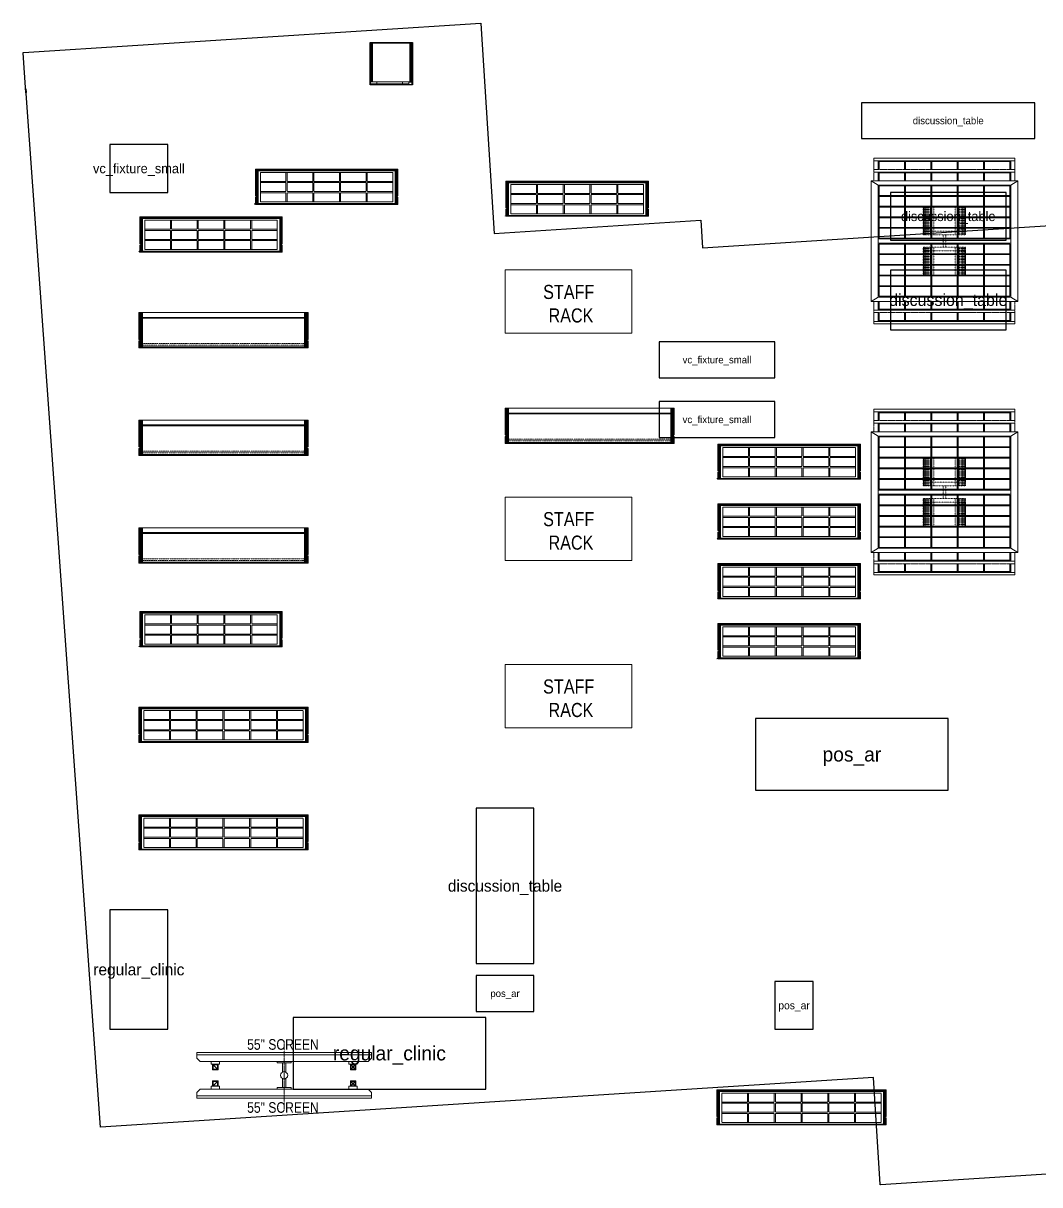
# Model space of a CAD drawing. Header units: metres. Extents: x 804 to 14472, y 3256 to 11736.
# Drawn here: x 804 to 8014, y 3256 to 11494 of the extents above; entities that cross this region are included whole.
import ezdxf
from ezdxf.enums import TextEntityAlignment as Align

# ---------------------------------------------------------------- set-up
doc = ezdxf.new("R2010")
doc.units = ezdxf.units.M
for name, pattern in [('a_p6_plan_L18$0$HIDDEN', [0.375, 0.25, -0.125]), ('ACAD_ISO03W100', [30, 12, -18]), ('DASHDOT2', [0.5, 0.25, -0.125, 0, -0.125])]:
    doc.linetypes.add(name, pattern=pattern)
for name, color, linetype in [('FixtureLabels', 2, 'Continuous'), ('Fixtures', 3, 'Continuous'), ('FloorPlan', 1, 'Continuous')]:
    doc.layers.add(name, color=color, linetype=linetype)
for name, color, linetype, lineweight in [('I-LK DIM', 252, 'Continuous', 5), ('I-LK EQPMT', 3, 'Continuous', 18), ('I-LK FF&E', 1, 'Continuous', 9), ('I-LK IT', 3, 'Continuous', 18), ('I-LK TEXT', 31, 'Continuous', 5), ('LN-ELEVATION-1', 81, 'Continuous', 13), ('LN-ELEVATION-2', 103, 'Continuous', 20), ('LN-ELEVATION-3', 125, 'a_p6_plan_L18$0$HIDDEN', 18), ('LN-ELEVATION-4', 145, 'Continuous', 13), ('LN-ELEVATION-5', 167, 'Continuous', 5), ('LN-HATCH', 251, 'Continuous', 0)]:
    doc.layers.add(name, color=color, linetype=linetype, lineweight=lineweight)
doc.styles.add('LK TXT', font='Arial Narrow.ttf')
pattern_1 = [(45, (7858054.0837, 3504049.203), (-4.4901280605, 4.4901280605), [])]
pattern_2 = [(45, (7858558.917, 3503823.203), (-4.4901280605, 4.4901280605), [])]

# ---------------------------------------------------------------- blocks, each defined once
blk = doc.blocks.new('it 55inch tv')
at = {"layer": 'I-LK EQPMT', "ltscale": 12}
for p, q in [((2111558.8, 1135690.5), (2111583.2, 1135690.5)), ((2111583.2, 1135690.5), (2111607.7, 1135666)), ((2111607.7, 1134473.9), (2111607.7, 1135666)), ((2111607.7, 1135587.9), (2111627.2, 1135587.9)), ((2111627.2, 1135529.3), (2111607.7, 1135529.3)), ((2111627.2, 1135587.9), (2111627.2, 1135529.3)), ((2111627.2, 1134610.6), (2111607.7, 1134610.6)), ((2111607.7, 1134552), (2111627.2, 1134552)), ((2111627.2, 1134610.6), (2111627.2, 1134552)), ((2111583.2, 1134449.5), (2111607.7, 1134473.9)), ((2111558.8, 1134449.5), (2111583.2, 1134449.5))]:
    blk.add_line(p, q, dxfattribs=at)
at = {"layer": 'I-LK EQPMT'}
for p, q in [((2111661.6, 1135543.3), (2111631, 1135573.9)), ((2111661.6, 1135573.9), (2111631, 1135543.3)), ((2111661.6, 1134597.1), (2111631, 1134566.5))]:
    blk.add_line(p, q, dxfattribs=at)
at = {"layer": 'I-LK EQPMT', "ltscale": 12}
blk.add_lwpolyline([(2111542.6, 1135690.5), (2111558.8, 1135690.5), (2111558.8, 1134449.5), (2111542.6, 1134449.5)], close=True, dxfattribs=at)
at = {"layer": 'I-LK EQPMT'}
for points in [[(2111627.2, 1135577.7), (2111627.2, 1135539.5), (2111665.4, 1135539.5), (2111665.4, 1135577.7)], [(2111631, 1135573.9), (2111631, 1135543.3), (2111661.6, 1135543.3), (2111661.6, 1135573.9)], [(2111627.2, 1134562.7), (2111627.2, 1134600.9), (2111665.4, 1134600.9), (2111665.4, 1134562.7)], [(2111631, 1134566.5), (2111631, 1134597.1), (2111661.6, 1134597.1), (2111661.6, 1134566.5)]]:
    blk.add_lwpolyline(points, close=True, dxfattribs=at)
blk = doc.blocks.new('SCREEN_55_1')
at = {"layer": 'I-LK IT', "color": 1, "linetype": 'DASHDOT2', "ltscale": 3}
blk.add_line((620.5, 23.1), (620.5, 512.1), dxfattribs=at)
at = {"layer": 'I-LK IT'}
for points in [[(670.5, 365), (570.5, 365), (570.5, 355), (670.5, 355)], [(670.5, 170.2), (570.5, 170.2), (570.5, 180.2), (670.5, 180.2)]]:
    blk.add_lwpolyline(points, close=True, dxfattribs=at)
for points in [[(633, 289.2), (633, 355), (608, 355), (608, 289.2, -0.267949), (633, 289.2, 1)], [(633, 245.9), (633, 180.2), (608, 180.2), (608, 245.9, 0.267949), (633, 245.9, -1)]]:
    blk.add_lwpolyline(points, format="xyb", dxfattribs=at)
at = {"layer": 'I-LK IT', "color": 1}
blk.add_circle((620.5, 267.6), 25, dxfattribs=at)
at = {"layer": 'I-LK IT', "rotation": 270}
blk.add_blockref('IT 55INCH TV', (-1134449.5, 2111972.7), dxfattribs=at)
at = {"layer": 'I-LK IT', "xscale": -1, "rotation": 270}
blk.add_blockref('IT 55INCH TV', (-1134449.5, -2111437.5), dxfattribs=at)
at = {"layer": 'I-LK TEXT', "color": 0, "linetype": 'Continuous', "ltscale": 3, "char_height": 75, "width": 783.964, "attachment_point": 5, "style": 'LK TXT'}
for insert in [(612, 485.8), (612, 38.8)]:
    blk.add_mtext('\\pxqc,t3;55" SCREEN', dxfattribs=dict(at, insert=insert))
blk = doc.blocks.new('12mm vc plan')
at = {"layer": 'LN-HATCH', "ltscale": 0.5}
h = blk.add_hatch(dxfattribs=at)
h.set_pattern_fill('ANSI31', color=256, scale=2)
h.set_pattern_definition([(45, (3760859.753, 1795248.936), (-4.490128061, 4.490128061), [])])
h.paths.add_polyline_path([(-1200, 250), (-1200, 60), (-1194, 60), (-1194, 50), (-1200, 50), (-1200, 6), (-1182, 6), (-1182, 250)])
h = blk.add_hatch(dxfattribs=at)
h.set_pattern_fill('ANSI31', color=256, scale=2)
h.set_pattern_definition(pattern_1)
h.paths.add_polyline_path([(0, 250), (0, 60), (-6, 60), (-6, 50), (0, 50), (0, 6), (-18, 6), (-18, 250)])
h = blk.add_hatch(dxfattribs=at)
h.set_pattern_fill('ANSI31', color=256, scale=2)
h.set_pattern_definition([(45, (7858047.0837, 3504049.203), (-4.4901280605, 4.4901280605), [])])
h.paths.add_polyline_path([(-1165, 6), (-1165, 0), (-1200, 0), (-1200, 6)])
h = blk.add_hatch(dxfattribs=at)
h.set_pattern_fill('ANSI31', color=256, scale=2)
h.set_pattern_definition(pattern_1)
h.paths.add_polyline_path([(-28, 6), (-28, 0), (0, 0), (0, 6)])
at = {"layer": 'LN-ELEVATION-1', "ltscale": 0.5}
for points in [[(-1200, 250), (-1200, 60), (-1194, 60), (-1194, 50), (-1200, 50), (-1200, 6), (-1182, 6), (-1182, 250)], [(0, 250), (0, 60), (-6, 60), (-6, 50), (0, 50), (0, 6), (-18, 6), (-18, 250)], [(-18, 238), (-1182, 238), (-1182, 244), (-18, 244)], [(-1165, 6), (-1165, 0), (-1200, 0), (-1200, 6)], [(-35, 6), (-35, 0), (0, 0), (0, 6)]]:
    blk.add_lwpolyline(points, close=True, dxfattribs=at)
at = {"layer": 'LN-ELEVATION-3', "ltscale": 0.5}
for p, q in [((-1182, 250), (-18, 250)), ((-1165, 6), (-35, 6)), ((-35, 0), (-1165, 0))]:
    blk.add_line(p, q, dxfattribs=at)
for points in [[(-1165, 226), (-35, 226), (-35, 18), (-1165, 18)], [(-1165, 226), (-983.3, 226), (-983.3, 162), (-1165, 162)], [(-975.3, 226), (-793.7, 226), (-793.7, 162), (-975.3, 162)], [(-785.7, 226), (-604, 226), (-604, 162), (-785.7, 162)], [(-596, 226), (-414.3, 226), (-414.3, 162), (-596, 162)], [(-406.3, 226), (-224.7, 226), (-224.7, 162), (-406.3, 162)], [(-216.7, 226), (-35, 226), (-35, 162), (-216.7, 162)], [(-1165, 90), (-983.3, 90), (-983.3, 154), (-1165, 154)], [(-975.3, 154), (-793.7, 154), (-793.7, 90), (-975.3, 90)], [(-785.7, 154), (-604, 154), (-604, 90), (-785.7, 90)], [(-596, 154), (-414.3, 154), (-414.3, 90), (-596, 90)], [(-406.3, 154), (-224.7, 154), (-224.7, 90), (-406.3, 90)], [(-216.7, 154), (-35, 154), (-35, 90), (-216.7, 90)], [(-1165, 82), (-983.3, 82), (-983.3, 18), (-1165, 18)], [(-975.3, 82), (-793.7, 82), (-793.7, 18), (-975.3, 18)], [(-785.7, 82), (-604, 82), (-604, 18), (-785.7, 18)], [(-596, 82), (-414.3, 82), (-414.3, 18), (-596, 18)], [(-406.3, 82), (-224.7, 82), (-224.7, 18), (-406.3, 18)], [(-216.7, 82), (-35, 82), (-35, 18), (-216.7, 18)]]:
    blk.add_lwpolyline(points, close=True, dxfattribs=at)
blk = doc.blocks.new('VC_FIXTURE_LARGE_1')
at = {"layer": 'I-LK FF&E', "xscale": -1}
blk.add_blockref('12MM VC PLAN', (0, 0), dxfattribs=at)
blk = doc.blocks.new('VC_FIXTURE_LARGE_2')
at = {"layer": 'I-LK FF&E', "xscale": -1}
blk.add_blockref('12MM VC PLAN', (0, 0), dxfattribs=at)
blk = doc.blocks.new('1010mm vc plan')
at = {"layer": 'LN-HATCH', "ltscale": 0.5}
h = blk.add_hatch(dxfattribs=at)
h.set_pattern_fill('ANSI31', color=256, scale=2)
h.set_pattern_definition([(45, (3761554.586, 1795022.936), (-4.490128061, 4.490128061), [])])
h.paths.add_polyline_path([(-505.2, 24), (-505.2, -166), (-499.2, -166), (-499.2, -176), (-505.2, -176), (-505.2, -220), (-487.2, -220), (-487.2, 24)])
h = blk.add_hatch(dxfattribs=at)
h.set_pattern_fill('ANSI31', color=256, scale=2)
h.set_pattern_definition(pattern_2)
h.paths.add_polyline_path([(504.8, 24), (504.8, -166), (498.8, -166), (498.8, -176), (504.8, -176), (504.8, -220), (486.8, -220), (486.8, 24)])
h = blk.add_hatch(dxfattribs=at)
h.set_pattern_fill('ANSI31', color=256, scale=2)
h.set_pattern_definition([(45, (7858741.917, 3503823.203), (-4.4901280605, 4.4901280605), [])])
h.paths.add_polyline_path([(-470.2, -220), (-470.2, -226), (-505.2, -226), (-505.2, -220)])
h = blk.add_hatch(dxfattribs=at)
h.set_pattern_fill('ANSI31', color=256, scale=2)
h.set_pattern_definition(pattern_2)
h.paths.add_polyline_path([(476.8, -220), (476.8, -226), (511.8, -226), (511.8, -220)])
at = {"layer": 'LN-ELEVATION-1', "ltscale": 0.5}
for points in [[(-505.2, 24), (-505.2, -166), (-499.2, -166), (-499.2, -176), (-505.2, -176), (-505.2, -220), (-487.2, -220), (-487.2, 24)], [(486.8, 12), (-487.2, 12), (-487.2, 18), (486.8, 18)], [(504.8, 24), (504.8, -166), (498.8, -166), (498.8, -176), (504.8, -176), (504.8, -220), (486.8, -220), (486.8, 24)], [(-470.2, -220), (-470.2, -226), (-505.2, -226), (-505.2, -220)], [(469.8, -220), (469.8, -226), (504.8, -226), (504.8, -220)]]:
    blk.add_lwpolyline(points, close=True, dxfattribs=at)
at = {"layer": 'LN-ELEVATION-2', "ltscale": 0.5}
blk.add_lwpolyline([(470.2, 0), (-470.2, 0), (-470.2, -208), (470.2, -208)], close=True, dxfattribs=at)
at = {"layer": 'LN-ELEVATION-3', "ltscale": 0.5}
for p, q in [((-487.2, 24), (486.8, 24)), ((-470.2, -220), (469.8, -220)), ((469.8, -226), (-470.2, -226))]:
    blk.add_line(p, q, dxfattribs=at)
for points in [[(-470.2, 0), (-288.5, 0), (-288.5, -64), (-470.2, -64)], [(-280.5, 0), (-98.8, 0), (-98.8, -64), (-280.5, -64)], [(-90.8, 0), (90.8, 0), (90.8, -64), (-90.8, -64)], [(98.8, 0), (280.5, 0), (280.5, -64), (98.8, -64)], [(288.5, 0), (470.2, 0), (470.2, -64), (288.5, -64)], [(-470.2, -136), (-288.5, -136), (-288.5, -72), (-470.2, -72)], [(-280.5, -72), (-98.8, -72), (-98.8, -136), (-280.5, -136)], [(-90.8, -72), (90.8, -72), (90.8, -136), (-90.8, -136)], [(98.8, -72), (280.5, -72), (280.5, -136), (98.8, -136)], [(288.5, -72), (470.2, -72), (470.2, -136), (288.5, -136)], [(-470.2, -144), (-288.5, -144), (-288.5, -208), (-470.2, -208)], [(-280.5, -144), (-98.8, -144), (-98.8, -208), (-280.5, -208)], [(-90.8, -144), (90.8, -144), (90.8, -208), (-90.8, -208)], [(98.8, -144), (280.5, -144), (280.5, -208), (98.8, -208)], [(288.5, -144), (470.2, -144), (470.2, -208), (288.5, -208)]]:
    blk.add_lwpolyline(points, close=True, dxfattribs=at)
blk = doc.blocks.new('VC_FIXTURE_MEDIUM_1')
at = {"layer": 'I-LK FF&E', "xscale": -1}
blk.add_blockref('1010MM VC PLAN', (511.8, 226), dxfattribs=at)
blk = doc.blocks.new('jj 1200')
at = {"layer": 'LN-HATCH', "ltscale": 0.5}
h = blk.add_hatch(dxfattribs=at)
h.set_pattern_fill('ANSI31', color=256, scale=2)
h.set_pattern_definition([(45, (4097187.331, 1708800.267), (-4.4901280605, 4.4901280605), [])])
h.paths.add_polyline_path([(792.1, 220), (792.1, 30), (786.1, 30), (786.1, 20), (792.1, 20), (792.1, -24), (767.1, -24), (767.1, 220)])
h.paths.add_polyline_path([(-382.9, 180), (767.1, 180), (767.1, 186), (-382.9, 186)])
h.paths.add_polyline_path([(757.1, -24), (757.1, -30), (792.1, -30), (792.1, -24)])
h.paths.add_polyline_path([(-407.9, 220), (-407.9, 30), (-401.9, 30), (-401.9, 20), (-407.9, 20), (-407.9, -24), (-382.9, -24), (-382.9, 220)])
h.paths.add_polyline_path([(-372.9, -24), (-372.9, -30), (-407.9, -30), (-407.9, -24)])
at = {"layer": 'LN-ELEVATION-1', "ltscale": 0.5}
for points in [[(-407.9, 220), (-407.9, 30), (-401.9, 30), (-401.9, 20), (-407.9, 20), (-407.9, -24), (-382.9, -24), (-382.9, 220)], [(-382.9, 180), (767.1, 180), (767.1, 186), (-382.9, 186)], [(792.1, 220), (792.1, 30), (786.1, 30), (786.1, 20), (792.1, 20), (792.1, -24), (767.1, -24), (767.1, 220)], [(-372.9, -24), (-372.9, -30), (-407.9, -30), (-407.9, -24)], [(757.1, -24), (757.1, -30), (792.1, -30), (792.1, -24)]]:
    blk.add_lwpolyline(points, close=True, dxfattribs=at)
at = {"layer": 'LN-ELEVATION-3', "ltscale": 0.5}
for p, q in [((767.1, 220), (-382.9, 220)), ((757.1, -24), (-372.9, -24)), ((-372.9, -30), (757.1, -30))]:
    blk.add_line(p, q, dxfattribs=at)
at = {"layer": 'LN-ELEVATION-4', "linetype": 'ACAD_ISO03W100', "ltscale": 0.05}
blk.add_lwpolyline([(767.1, 0), (-382.9, 0), (-382.9, -12), (767.1, -12)], close=True, dxfattribs=at)
blk = doc.blocks.new('JJ_FIXTURE_LARGE_1')
at = {"layer": 'I-LK FF&E', "xscale": -1}
blk.add_blockref('JJ 1200', (792.1, 30), dxfattribs=at)
blk = doc.blocks.new('JJ_FIXTURE_LARGE_2')
at = {"layer": 'I-LK FF&E', "xscale": -1}
blk.add_blockref('JJ 1200', (792.1, 30), dxfattribs=at)
blk = doc.blocks.new('JJ_FIXTURE_LARGE_3')
at = {"layer": 'I-LK FF&E', "xscale": -1}
blk.add_blockref('JJ 1200', (792.1, 30), dxfattribs=at)
blk = doc.blocks.new('VC_FIXTURE_MEDIUM_2')
at = {"layer": 'I-LK FF&E', "xscale": -1}
blk.add_blockref('1010MM VC PLAN', (511.8, 226), dxfattribs=at)
blk = doc.blocks.new('STAFF_RACK_1')
at = {"layer": 'I-LK FF&E'}
blk.add_lwpolyline([(900, 468.1), (0, 468.1), (0, 18.1), (900, 18.1)], close=True, dxfattribs=at)
at = {"layer": 'I-LK TEXT', "color": 0, "linetype": 'Continuous', "ltscale": 3, "insert": (-97.9, 361.5), "char_height": 100, "attachment_point": 1, "style": 'LK TXT'}
blk.add_mtext_dynamic_manual_height_columns('\\pxqc;STAFF\\P RACK', width=1099.487, gutter_width=1, heights=[0], dxfattribs=at)
blk = doc.blocks.new('STAFF_RACK_2')
at = {"layer": 'I-LK FF&E'}
blk.add_lwpolyline([(900, 468.1), (0, 468.1), (0, 18.1), (900, 18.1)], close=True, dxfattribs=at)
at = {"layer": 'I-LK TEXT', "color": 0, "linetype": 'Continuous', "ltscale": 3, "insert": (-97.9, 361.5), "char_height": 100, "attachment_point": 1, "style": 'LK TXT'}
blk.add_mtext_dynamic_manual_height_columns('\\pxqc;STAFF\\P RACK', width=1099.487, gutter_width=1, heights=[0], dxfattribs=at)
blk = doc.blocks.new('JJ_FIXTURE_LARGE_4')
at = {"layer": 'I-LK FF&E', "xscale": -1}
blk.add_blockref('JJ 1200', (792.1, 30), dxfattribs=at)
blk = doc.blocks.new('STAFF_RACK_3')
at = {"layer": 'I-LK FF&E'}
blk.add_lwpolyline([(900, 468.1), (0, 468.1), (0, 18.1), (900, 18.1)], close=True, dxfattribs=at)
at = {"layer": 'I-LK TEXT', "color": 0, "linetype": 'Continuous', "ltscale": 3, "insert": (-97.9, 361.5), "char_height": 100, "attachment_point": 1, "style": 'LK TXT'}
blk.add_mtext_dynamic_manual_height_columns('\\pxqc;STAFF\\P RACK', width=1099.487, gutter_width=1, heights=[0], dxfattribs=at)
blk = doc.blocks.new('VC_FIXTURE_MEDIUM_3')
at = {"layer": 'I-LK FF&E', "xscale": -1}
blk.add_blockref('1010MM VC PLAN', (511.8, 226), dxfattribs=at)
blk = doc.blocks.new('VC_FIXTURE_MEDIUM_4')
at = {"layer": 'I-LK FF&E', "xscale": -1}
blk.add_blockref('1010MM VC PLAN', (511.8, 226), dxfattribs=at)
blk = doc.blocks.new('mirror unit see thru')
at = {"layer": 'LN-HATCH', "ltscale": 0.5}
h = blk.add_hatch(dxfattribs=at)
h.set_pattern_fill('ANSI31', color=256, scale=2)
h.set_pattern_definition([(45, (4060070.797, 1708569.446), (-4.4901280605, 4.4901280605), [])])
h.paths.add_polyline_path([(-150, 0), (-132, 0), (-132, -279), (-150, -279)])
h.paths.add_polyline_path([(-132, -6), (132, -6), (132, 0), (-132, 0)])
h.paths.add_polyline_path([(150, 0), (132, 0), (132, -279), (150, -279)])
at = {"layer": 'Defpoints'}
blk.add_lwpolyline([(150, -300), (-150, -300), (-150, 0), (150, 0)], close=True, dxfattribs=at)
at = {"layer": 'LN-ELEVATION-1'}
for points in [[(-150, 0), (-132, 0), (-132, -279), (-150, -279)], [(-132, -6), (132, -6), (132, 0), (-132, 0)], [(150, 0), (132, 0), (132, -279), (150, -279)], [(-103, -293), (-103, -279), (-148, -279), (-148, -300), (-139, -300), (-139, -298.5), (-146.5, -298.5), (-146.5, -293)], [(80, -293), (80, -279), (125, -279), (125, -300), (116, -300), (116, -298.5), (123.5, -298.5), (123.5, -293)], [(142, -300), (142, -298.5), (146.5, -298.5), (146.5, -280.5), (125, -280.5), (125, -279), (148, -279), (148, -300)]]:
    blk.add_lwpolyline(points, close=True, dxfattribs=at)
at = {"layer": 'LN-ELEVATION-2', "color": 4, "lineweight": 0}
blk.add_lwpolyline([(-146.5, -293), (123.5, -293), (123.5, -298.5), (-146.5, -298.5)], close=True, dxfattribs=at)
at = {"layer": 'LN-ELEVATION-2'}
blk.add_lwpolyline([(-103, -293), (80, -293), (80, -279), (-103, -279)], close=True, dxfattribs=at)
at = {"layer": 'LN-ELEVATION-4', "ltscale": 0.5}
blk.add_line((116, -300), (-139, -300), dxfattribs=at)
blk = doc.blocks.new('MIRROR_1')
at = {"layer": 'I-LK FF&E'}
blk.add_blockref('MIRROR UNIT SEE THRU', (150, 300), dxfattribs=at)
blk = doc.blocks.new('VC_FIXTURE_LARGE_3')
at = {"layer": 'I-LK FF&E', "xscale": -1}
blk.add_blockref('12MM VC PLAN', (0, 0), dxfattribs=at)
blk = doc.blocks.new('VC_FIXTURE_MEDIUM_7')
at = {"layer": 'I-LK FF&E', "xscale": -1}
blk.add_blockref('1010MM VC PLAN', (511.8, 226), dxfattribs=at)
blk = doc.blocks.new('VC_FIXTURE_MEDIUM_8')
at = {"layer": 'I-LK FF&E', "xscale": -1}
blk.add_blockref('1010MM VC PLAN', (511.8, 226), dxfattribs=at)
blk = doc.blocks.new('VC_FIXTURE_MEDIUM_9')
at = {"layer": 'I-LK FF&E', "xscale": -1}
blk.add_blockref('1010MM VC PLAN', (511.8, 226), dxfattribs=at)
blk = doc.blocks.new('VC_FIXTURE_MEDIUM_10')
at = {"layer": 'I-LK FF&E', "xscale": -1}
blk.add_blockref('1010MM VC PLAN', (511.8, 226), dxfattribs=at)
blk = doc.blocks.new('euro mirror')
at = {"layer": 'LN-ELEVATION-4', "linetype": 'ACAD_ISO03W100', "ltscale": 0.1}
blk.add_lwpolyline([(0, 47.3), (0, -41.5), (-20, -41.5), (-20, 47.3)], close=True, dxfattribs=at)
at = {"layer": 'LN-ELEVATION-5', "linetype": 'ACAD_ISO03W100', "ltscale": 0.1}
for p, q in [((-159.9, 246.9), (-159.9, 47.3)), ((-159.7, 246.9), (-159.7, 47.3)), ((-159.4, 246.9), (-159.4, 47.3)), ((-159, 246.9), (-159, 47.3)), ((-158.5, 246.9), (-158.5, 47.3)), ((-157.9, 246.9), (-157.9, 47.3)), ((-157.1, 246.9), (-157.1, 47.3)), ((-156.1, 246.9), (-156.1, 47.3)), ((-154.1, 246.9), (-154.1, 47.3)), ((-151.1, 246.9), (-151.1, 47.3)), ((-146.1, 246.9), (-146.1, 47.3)), ((-141.1, 246.9), (-141.1, 47.3)), ((-135.1, 246.9), (-135.1, 47.3)), ((-128.1, 246.9), (-128.1, 47.3)), ((-120.1, 246.9), (-120.1, 47.3)), ((-111.1, 246.9), (-111.1, 47.3)), ((-102.1, 246.9), (-102.1, 47.3)), ((-85, 246.9), (-85, 47.3)), ((65, 246.9), (65, 47.3)), ((82.1, 246.9), (82.1, 47.3)), ((91.1, 246.9), (91.1, 47.3)), ((100.1, 246.9), (100.1, 47.3)), ((108.1, 246.9), (108.1, 47.3)), ((115.1, 246.9), (115.1, 47.3)), ((121.1, 246.9), (121.1, 47.3)), ((126.1, 246.9), (126.1, 47.3)), ((131.1, 246.9), (131.1, 47.3)), ((134.1, 246.9), (134.1, 47.3)), ((136.1, 246.9), (136.1, 47.3)), ((137.1, 246.9), (137.1, 47.3)), ((137.9, 246.9), (137.9, 47.3)), ((138.5, 246.9), (138.5, 47.3)), ((139, 246.9), (139, 47.3)), ((139.4, 246.9), (139.4, 47.3)), ((139.7, 246.9), (139.7, 47.3)), ((139.9, 246.9), (139.9, 47.3)), ((-159.9, -41.5), (-159.9, -241.1)), ((-159.7, -41.5), (-159.7, -241.1)), ((-159.4, -41.5), (-159.4, -241.1)), ((-159, -41.5), (-159, -241.1)), ((-158.5, -41.5), (-158.5, -241.1)), ((-157.9, -41.5), (-157.9, -241.1)), ((-157.1, -41.5), (-157.1, -241.1)), ((-156.1, -41.5), (-156.1, -241.1)), ((-154.1, -41.5), (-154.1, -241.1)), ((-151.1, -41.5), (-151.1, -241.1)), ((-146.1, -41.5), (-146.1, -241.1)), ((-141.1, -41.5), (-141.1, -241.1)), ((-135.1, -41.5), (-135.1, -241.1)), ((-128.1, -41.5), (-128.1, -241.1)), ((-120.1, -41.5), (-120.1, -241.1)), ((-111.1, -41.5), (-111.1, -241.1)), ((-102.1, -41.5), (-102.1, -241.1)), ((-85, -41.5), (-85, -241.1)), ((65, -41.5), (65, -241.1)), ((82.1, -41.5), (82.1, -241.1)), ((91.1, -41.5), (91.1, -241.1)), ((100.1, -41.5), (100.1, -241.1)), ((108.1, -41.5), (108.1, -241.1)), ((115.1, -41.5), (115.1, -241.1)), ((121.1, -41.5), (121.1, -241.1)), ((126.1, -41.5), (126.1, -241.1)), ((131.1, -41.5), (131.1, -241.1)), ((134.1, -41.5), (134.1, -241.1)), ((136.1, -41.5), (136.1, -241.1)), ((137.1, -41.5), (137.1, -241.1)), ((137.9, -41.5), (137.9, -241.1)), ((138.5, -41.5), (138.5, -241.1)), ((139, -41.5), (139, -241.1)), ((139.4, -41.5), (139.4, -241.1)), ((139.7, -41.5), (139.7, -241.1)), ((139.9, -41.5), (139.9, -241.1))]:
    blk.add_line(p, q, dxfattribs=at)
for points in [[(140, 73), (140, 246.9), (-160, 246.9), (-160, 73)], [(140, -67.1), (140, -241.1), (-160, -241.1), (-160, -67.1)]]:
    blk.add_lwpolyline(points, dxfattribs=at)
for points in [[(140, 73), (140, 47.3), (-160, 47.3), (-160, 73)], [(140, -41.5), (140, -67.1), (-160, -67.1), (-160, -41.5)]]:
    blk.add_lwpolyline(points, close=True, dxfattribs=at)
blk = doc.blocks.new('eurocenter 1040')
at = {"layer": 'LN-ELEVATION-1'}
for points in [[(-470, -327.4), (470, -327.4), (470, 467.6), (-470, 467.6)], [(-470, 85.1), (470, 85.1), (470, 467.6), (-470, 467.6)], [(-283.2, 85.1), (-277.2, 85.1), (-277.2, 467.6), (-283.2, 467.6)], [(-96.4, 85.1), (-90.4, 85.1), (-90.4, 467.6), (-96.4, 467.6)], [(90.4, 85.1), (96.4, 85.1), (96.4, 467.6), (90.4, 467.6)], [(277.2, 85.1), (283.2, 85.1), (283.2, 467.6), (277.2, 467.6)], [(-470, 386.6), (-283.2, 386.6), (-283.2, 392.6), (-470, 392.6)], [(-277.2, 386.6), (-96.4, 386.6), (-96.4, 392.6), (-277.2, 392.6)], [(-90.4, 386.6), (90.4, 386.6), (90.4, 392.6), (-90.4, 392.6)], [(96.4, 386.6), (277.2, 386.6), (277.2, 392.6), (96.4, 392.6)], [(283.2, 386.6), (470, 386.6), (470, 392.6), (283.2, 392.6)], [(-470, 311.2), (-283.2, 311.2), (-283.2, 317.2), (-470, 317.2)], [(-277.2, 311.2), (-96.4, 311.2), (-96.4, 317.2), (-277.2, 317.2)], [(-90.4, 311.2), (90.4, 311.2), (90.4, 317.2), (-90.4, 317.2)], [(96.4, 311.2), (277.2, 311.2), (277.2, 317.2), (96.4, 317.2)], [(283.2, 311.2), (470, 311.2), (470, 317.2), (283.2, 317.2)], [(-470, 235.8), (-283.2, 235.8), (-283.2, 241.8), (-470, 241.8)], [(-470, 160.4), (-283.2, 160.4), (-283.2, 166.4), (-470, 166.4)], [(-277.2, 235.8), (-96.4, 235.8), (-96.4, 241.8), (-277.2, 241.8)], [(-277.2, 160.4), (-96.4, 160.4), (-96.4, 166.4), (-277.2, 166.4)], [(-90.4, 235.8), (90.4, 235.8), (90.4, 241.8), (-90.4, 241.8)], [(-90.4, 160.4), (90.4, 160.4), (90.4, 166.4), (-90.4, 166.4)], [(96.4, 235.8), (277.2, 235.8), (277.2, 241.8), (96.4, 241.8)], [(96.4, 160.4), (277.2, 160.4), (277.2, 166.4), (96.4, 166.4)], [(283.2, 235.8), (470, 235.8), (470, 241.8), (283.2, 241.8)], [(283.2, 160.4), (470, 160.4), (470, 166.4), (283.2, 166.4)], [(-470, 85.1), (470, 85.1), (470, 55.1), (-470, 55.1)], [(-470, 55.1), (470, 55.1), (470, -327.4), (-470, -327.4)], [(-283.2, 55.1), (-277.2, 55.1), (-277.2, -327.4), (-283.2, -327.4)], [(-96.4, 55.1), (-90.4, 55.1), (-90.4, -327.4), (-96.4, -327.4)], [(90.4, 55.1), (96.4, 55.1), (96.4, -327.4), (90.4, -327.4)], [(277.2, 55.1), (283.2, 55.1), (283.2, -327.4), (277.2, -327.4)], [(-470, -20.3), (-283.2, -20.3), (-283.2, -26.3), (-470, -26.3)], [(-277.2, -20.3), (-96.4, -20.3), (-96.4, -26.3), (-277.2, -26.3)], [(-90.4, -20.3), (90.4, -20.3), (90.4, -26.3), (-90.4, -26.3)], [(96.4, -20.3), (277.2, -20.3), (277.2, -26.3), (96.4, -26.3)], [(283.2, -20.3), (470, -20.3), (470, -26.3), (283.2, -26.3)], [(-470, -95.7), (-283.2, -95.7), (-283.2, -101.7), (-470, -101.7)], [(-277.2, -95.7), (-96.4, -95.7), (-96.4, -101.7), (-277.2, -101.7)], [(-90.4, -95.7), (90.4, -95.7), (90.4, -101.7), (-90.4, -101.7)], [(96.4, -95.7), (277.2, -95.7), (277.2, -101.7), (96.4, -101.7)], [(283.2, -95.7), (470, -95.7), (470, -101.7), (283.2, -101.7)], [(-470, -171.1), (-283.2, -171.1), (-283.2, -177.1), (-470, -177.1)], [(-470, -246.4), (-283.2, -246.4), (-283.2, -252.4), (-470, -252.4)], [(-277.2, -171.1), (-96.4, -171.1), (-96.4, -177.1), (-277.2, -177.1)], [(-277.2, -246.4), (-96.4, -246.4), (-96.4, -252.4), (-277.2, -252.4)], [(-90.4, -171.1), (90.4, -171.1), (90.4, -177.1), (-90.4, -177.1)], [(-90.4, -246.4), (90.4, -246.4), (90.4, -252.4), (-90.4, -252.4)], [(96.4, -171.1), (277.2, -171.1), (277.2, -177.1), (96.4, -177.1)], [(96.4, -246.4), (277.2, -246.4), (277.2, -252.4), (96.4, -252.4)], [(283.2, -171.1), (470, -171.1), (470, -177.1), (283.2, -177.1)], [(283.2, -246.4), (470, -246.4), (470, -252.4), (283.2, -252.4)]]:
    blk.add_lwpolyline(points, close=True, dxfattribs=at)
for points in [[(-283.2, 461.6), (-464, 461.6), (-464, 317.2)], [(-96.4, 461.6), (-277.2, 461.6)], [(90.4, 461.6), (-90.4, 461.6)], [(277.2, 461.6), (96.4, 461.6)], [(464, 317.2), (464, 461.6), (283.2, 461.6)], [(-464, 311.2), (-464, 241.8)], [(464, 241.8), (464, 311.2)], [(-464, 235.8), (-464, 166.4)], [(464, 166.4), (464, 235.8)], [(-464, 160.4), (-464, 91.1), (-283.2, 91.1)], [(-277.2, 91.1), (-96.4, 91.1)], [(-90.4, 91.1), (90.4, 91.1)], [(96.4, 91.1), (277.2, 91.1)], [(283.2, 91.1), (464, 91.1), (464, 160.4)], [(-464, -20.3), (-464, 49.1), (-283.2, 49.1)], [(-277.2, 49.1), (-96.4, 49.1)], [(-90.4, 49.1), (90.4, 49.1)], [(96.4, 49.1), (277.2, 49.1)], [(283.2, 49.1), (464, 49.1), (464, -20.3)], [(-464, -95.7), (-464, -26.3)], [(464, -26.3), (464, -95.7)], [(-464, -171.1), (-464, -101.7)], [(464, -101.7), (464, -171.1)], [(-283.2, -321.4), (-464, -321.4), (-464, -177.1)], [(464, -177.1), (464, -321.4), (283.2, -321.4)], [(-96.4, -321.4), (-277.2, -321.4)], [(90.4, -321.4), (-90.4, -321.4)], [(277.2, -321.4), (96.4, -321.4)]]:
    blk.add_lwpolyline(points, dxfattribs=at)
at = {"layer": 'LN-ELEVATION-2'}
blk.add_lwpolyline([(-520, -357.4), (520, -357.4), (520, 497.6), (-520, 497.6)], close=True, dxfattribs=at)
for points in [[(-470, 467.6), (-520, 497.6)], [(470, 467.6), (520, 497.6)], [(-470, -327.4), (-520, -357.4)], [(470, -327.4), (520, -357.4)]]:
    blk.add_lwpolyline(points, dxfattribs=at)
at = {"layer": 'LN-ELEVATION-3'}
for points in [[(-500, 559.6), (500, 559.6), (500, 577.6), (-500, 577.6)], [(-500, 497.6), (-470, 497.6), (-470, 559.6), (-500, 559.6)], [(470, 497.6), (500, 497.6), (500, 559.6), (470, 559.6)], [(-500, -357.4), (-470, -357.4), (-470, -419.4), (-500, -419.4)], [(470, -357.4), (500, -357.4), (500, -419.4), (470, -419.4)], [(-500, -419.4), (500, -419.4), (500, -437.4), (-500, -437.4)]]:
    blk.add_lwpolyline(points, close=True, dxfattribs=at)
at = {"layer": 'LN-ELEVATION-4'}
for points in [[(-500, 639.6), (500, 639.6), (500, 657.6), (-500, 657.6)], [(-500, 577.6), (-470, 577.6), (-470, 639.6), (-500, 639.6)], [(470, 577.6), (500, 577.6), (500, 639.6), (470, 639.6)], [(-470, 497.6), (-464, 497.6), (-464, 559.6), (-470, 559.6)], [(-464, 553.6), (-283.2, 553.6), (-283.2, 559.6), (-464, 559.6)], [(-283.2, 497.6), (-277.2, 497.6), (-277.2, 559.6), (-283.2, 559.6)], [(-277.2, 553.6), (-96.4, 553.6), (-96.4, 559.6), (-277.2, 559.6)], [(-96.4, 497.6), (-90.4, 497.6), (-90.4, 559.6), (-96.4, 559.6)], [(-90.4, 553.6), (90.4, 553.6), (90.4, 559.6), (-90.4, 559.6)], [(90.4, 497.6), (96.4, 497.6), (96.4, 559.6), (90.4, 559.6)], [(96.4, 553.6), (277.2, 553.6), (277.2, 559.6), (96.4, 559.6)], [(277.2, 497.6), (283.2, 497.6), (283.2, 559.6), (277.2, 559.6)], [(283.2, 553.6), (464, 553.6), (464, 559.6), (283.2, 559.6)], [(464, 497.6), (470, 497.6), (470, 559.6), (464, 559.6)], [(-470, -357.4), (-464, -357.4), (-464, -419.4), (-470, -419.4)], [(-283.2, -357.4), (-277.2, -357.4), (-277.2, -419.4), (-283.2, -419.4)], [(-96.4, -357.4), (-90.4, -357.4), (-90.4, -419.4), (-96.4, -419.4)], [(90.4, -357.4), (96.4, -357.4), (96.4, -419.4), (90.4, -419.4)], [(277.2, -357.4), (283.2, -357.4), (283.2, -419.4), (277.2, -419.4)], [(464, -357.4), (470, -357.4), (470, -419.4), (464, -419.4)], [(-500, -437.4), (-470, -437.4), (-470, -499.4), (-500, -499.4)], [(-464, -413.4), (-283.2, -413.4), (-283.2, -419.4), (-464, -419.4)], [(-277.2, -413.4), (-96.4, -413.4), (-96.4, -419.4), (-277.2, -419.4)], [(-90.4, -413.4), (90.4, -413.4), (90.4, -419.4), (-90.4, -419.4)], [(96.4, -413.4), (277.2, -413.4), (277.2, -419.4), (96.4, -419.4)], [(283.2, -413.4), (464, -413.4), (464, -419.4), (283.2, -419.4)], [(470, -437.4), (500, -437.4), (500, -499.4), (470, -499.4)], [(-500, -499.4), (500, -499.4), (500, -517.4), (-500, -517.4)]]:
    blk.add_lwpolyline(points, close=True, dxfattribs=at)
at = {"layer": 'LN-ELEVATION-5'}
for points in [[(-470, 577.6), (-464, 577.6), (-464, 639.6), (-470, 639.6)], [(-464, 633.6), (-283.2, 633.6), (-283.2, 639.6), (-464, 639.6)], [(-283.2, 577.6), (-277.2, 577.6), (-277.2, 639.6), (-283.2, 639.6)], [(-277.2, 633.6), (-96.4, 633.6), (-96.4, 639.6), (-277.2, 639.6)], [(-96.4, 577.6), (-90.4, 577.6), (-90.4, 639.6), (-96.4, 639.6)], [(-90.4, 633.6), (90.4, 633.6), (90.4, 639.6), (-90.4, 639.6)], [(90.4, 577.6), (96.4, 577.6), (96.4, 639.6), (90.4, 639.6)], [(96.4, 633.6), (277.2, 633.6), (277.2, 639.6), (96.4, 639.6)], [(277.2, 577.6), (283.2, 577.6), (283.2, 639.6), (277.2, 639.6)], [(283.2, 633.6), (464, 633.6), (464, 639.6), (283.2, 639.6)], [(464, 577.6), (470, 577.6), (470, 639.6), (464, 639.6)], [(-470, -437.4), (-464, -437.4), (-464, -499.4), (-470, -499.4)], [(-464, -493.4), (-283.2, -493.4), (-283.2, -499.4), (-464, -499.4)], [(-283.2, -437.4), (-277.2, -437.4), (-277.2, -499.4), (-283.2, -499.4)], [(-277.2, -493.4), (-96.4, -493.4), (-96.4, -499.4), (-277.2, -499.4)], [(-96.4, -437.4), (-90.4, -437.4), (-90.4, -499.4), (-96.4, -499.4)], [(-90.4, -493.4), (90.4, -493.4), (90.4, -499.4), (-90.4, -499.4)], [(90.4, -437.4), (96.4, -437.4), (96.4, -499.4), (90.4, -499.4)], [(96.4, -493.4), (277.2, -493.4), (277.2, -499.4), (96.4, -499.4)], [(277.2, -437.4), (283.2, -437.4), (283.2, -499.4), (277.2, -499.4)], [(283.2, -493.4), (464, -493.4), (464, -499.4), (283.2, -499.4)], [(464, -437.4), (470, -437.4), (470, -499.4), (464, -499.4)]]:
    blk.add_lwpolyline(points, close=True, dxfattribs=at)
at = {"layer": 'I-LK DIM'}
blk.add_blockref('EURO MIRROR', (10, 67.1), dxfattribs=at)
blk = doc.blocks.new('EURO_CENTRE_1')
at = {"layer": 'I-LK FF&E'}
blk.add_blockref('EUROCENTER 1040', (520, 517.4), dxfattribs=at)
blk = doc.blocks.new('EURO_CENTRE_2')
at = {"layer": 'I-LK FF&E'}
blk.add_blockref('EUROCENTER 1040', (520, 517.4), dxfattribs=at)

msp = doc.modelspace()

# ---------------------------------------------------------------- linework, layer by layer
at = {"layer": 'Fixtures'}
for points in [[(6749.4, 10675.6), (7979.6, 10675.6), (7979.6, 10930), (6749.4, 10930)], [(1418.9, 10294), (1829, 10294), (1829, 10633.2), (1418.9, 10633.2)], [(6954.5, 9954.9), (7774.5, 9954.9), (7774.5, 10294), (6954.5, 10294)], [(6954.5, 9318.9), (7774.5, 9318.9), (7774.5, 9742.9), (6954.5, 9742.9)], [(5314.3, 8979.7), (6134.4, 8979.7), (6134.4, 9234.1), (5314.3, 9234.1)], [(5314.3, 8555.8), (6134.4, 8555.8), (6134.4, 8810.1), (5314.3, 8810.1)], [(5997.7, 6054.4), (7364.5, 6054.4), (7364.5, 6563.1), (5997.7, 6563.1)], [(4015.8, 4824.8), (4425.9, 4824.8), (4425.9, 5927.2), (4015.8, 5927.2)], [(1418.9, 4358.5), (1829, 4358.5), (1829, 5206.4), (1418.9, 5206.4)], [(4015.8, 4485.7), (4425.9, 4485.7), (4425.9, 4740.1), (4015.8, 4740.1)], [(6134.4, 4358.5), (6407.7, 4358.5), (6407.7, 4697.7), (6134.4, 4697.7)], [(2717.4, 3934.5), (4084.2, 3934.5), (4084.2, 4443.3), (2717.4, 4443.3)]]:
    msp.add_lwpolyline(points, close=True, dxfattribs=at)
at = {"layer": 'FloorPlan'}
msp.add_lwpolyline([(14470.9, 3742.7), (6883.1, 3256.2), (6883.1, 3256.2), (6883, 3256.2), (6882.9, 3256.2), (6882.8, 3256.2), (6882.7, 3256.2), (6882.6, 3256.3), (6882.5, 3256.3), (6882.4, 3256.4), (6882.3, 3256.4), (6882.3, 3256.4), (6882.3, 3256.4), (6882.3, 3256.5), (6882.2, 3256.6), (6882.2, 3256.6), (6882.1, 3256.7), (6882.1, 3256.8), (6882, 3256.9), (6882, 3257), (6882, 3257.1), (6882, 3257.1), (6833.3, 4015.9), (1353, 3664.5), (1352.9, 3664.5), (1352.8, 3664.5), (1352.7, 3664.5), (1352.6, 3664.6), (1352.5, 3664.6), (1352.4, 3664.6), (1352.3, 3664.7), (1352.2, 3664.8), (1352.2, 3664.8), (1352.2, 3664.8), (1352.2, 3664.8), (1352.1, 3664.9), (1352, 3665), (1352, 3665.1), (1352, 3665.2), (1351.9, 3665.2), (1351.9, 3665.3), (1351.9, 3665.4), (1351.9, 3665.5), (822.4, 11027.6), (824, 11002.1), (824, 11002), (824, 11001.9), (824, 11001.8), (823.9, 11001.7), (823.9, 11001.6), (823.9, 11001.5), (823.8, 11001.4), (823.7, 11001.4), (823.7, 11001.3), (823.6, 11001.2), (823.5, 11001.2), (823.4, 11001.1), (823.3, 11001.1), (823.3, 11001.1), (823.2, 11001), (823.1, 11001), (823, 11001), (822.9, 11001), (822.8, 11001.1), (822.7, 11001.1), (822.6, 11001.1), (822.5, 11001.2), (822.4, 11001.2), (822.3, 11001.3), (822.3, 11001.3), (822.2, 11001.4), (822.1, 11001.5), (822.1, 11001.6), (822.1, 11001.7), (822, 11001.8), (822, 11001.9), (822, 11002), (803.9, 11284.5), (803.9, 11284.5), (803.9, 11284.5), (803.9, 11284.5), (803.9, 11284.5), (803.9, 11284.6), (803.9, 11284.6), (803.9, 11284.6), (803.9, 11284.6), (803.9, 11284.7), (803.9, 11284.7), (803.9, 11284.7), (803.9, 11284.7), (803.9, 11284.8), (803.9, 11284.8), (803.9, 11284.8), (803.9, 11284.8), (803.9, 11284.9), (803.9, 11284.9), (803.9, 11284.9), (803.9, 11284.9), (804, 11285), (804, 11285), (804, 11285), (804, 11285), (804, 11285.1), (804, 11285.1), (804, 11285.1), (804, 11285.1), (804.1, 11285.1), (804.1, 11285.1), (804.1, 11285.1), (804.1, 11285.2), (804.1, 11285.2), (804.1, 11285.2), (804.1, 11285.2), (804.1, 11285.2), (804.1, 11285.2), (804.2, 11285.3), (804.2, 11285.3), (804.2, 11285.3), (804.2, 11285.3), (804.2, 11285.3), (804.3, 11285.4), (804.3, 11285.4), (804.3, 11285.4), (804.3, 11285.4), (804.3, 11285.4), (804.3, 11285.4), (804.3, 11285.4), (804.4, 11285.4), (804.4, 11285.5), (804.4, 11285.5), (804.4, 11285.5), (804.5, 11285.5), (804.5, 11285.5), (804.5, 11285.5), (804.5, 11285.5), (804.6, 11285.5), (804.6, 11285.5), (804.6, 11285.5), (804.6, 11285.5), (804.7, 11285.5), (804.7, 11285.5), (804.7, 11285.5), (804.7, 11285.6), (804.8, 11285.6), (804.8, 11285.6), (804.8, 11285.6), (804.8, 11285.6), (4048.6, 11493.6), (4048.7, 11493.6), (4048.8, 11493.6), (4048.9, 11493.5), (4049, 11493.5), (4049.1, 11493.5), (4049.2, 11493.4), (4049.2, 11493.4), (4049.3, 11493.3), (4049.4, 11493.3), (4049.4, 11493.2), (4049.5, 11493.1), (4049.5, 11493), (4049.6, 11492.9), (4049.6, 11492.8), (4049.6, 11492.7), (4049.6, 11492.6), (4049.6, 11492.6), (4145.1, 10003.4), (5609, 10097.3), (5609, 10097.3), (5609.1, 10097.3), (5609.2, 10097.3), (5609.3, 10097.3), (5609.4, 10097.2), (5609.5, 10097.2), (5609.6, 10097.2), (5609.7, 10097.1), (5609.7, 10097), (5609.8, 10097), (5609.9, 10096.9), (5609.9, 10096.8), (5610, 10096.7), (5610, 10096.6), (5610, 10096.5), (5610.1, 10096.4), (5610.1, 10096.3), (5622.6, 9900.2), (11992.1, 10308.6)], dxfattribs=at)

# ---------------------------------------------------------------- block references
for name, p in [('MIRROR_1', (3264.1, 11057.2)), ('EURO_CENTRE_2', (6817.8, 9361.3)), ('VC_FIXTURE_MEDIUM_4', (2444, 10209.2)), ('VC_FIXTURE_MEDIUM_3', (4220.9, 10124.4)), ('VC_FIXTURE_MEDIUM_2', (1624, 9870.1)), ('STAFF_RACK_3', (4220.9, 9276.5)), ('JJ_FIXTURE_LARGE_3', (1624, 9191.7)), ('JJ_FIXTURE_LARGE_4', (4220.9, 8513.4)), ('EURO_CENTRE_1', (6817.8, 7580.6)), ('JJ_FIXTURE_LARGE_2', (1624, 8428.6)), ('VC_FIXTURE_MEDIUM_10', (5724.3, 8259)), ('STAFF_RACK_2', (4220.9, 7665.4)), ('VC_FIXTURE_MEDIUM_9', (5724.3, 7835)), ('JJ_FIXTURE_LARGE_1', (1624, 7665.4)), ('VC_FIXTURE_MEDIUM_8', (5724.3, 7411)), ('VC_FIXTURE_MEDIUM_1', (1624, 7071.9)), ('VC_FIXTURE_MEDIUM_7', (5724.3, 6987.1)), ('STAFF_RACK_1', (4220.9, 6478.3)), ('VC_FIXTURE_LARGE_2', (1624, 6393.5)), ('VC_FIXTURE_LARGE_1', (1624, 5630.4)), ('SCREEN_55_1', (2034, 3764.9)), ('VC_FIXTURE_LARGE_3', (5724.3, 3680.1))]:
    msp.add_blockref(name, p)

# ---------------------------------------------------------------- texts
at = {"layer": 'FixtureLabels'}
for s, height, p in [('discussion_table', 50.876, (7364.5, 10802.8)), ('vc_fixture_small', 67.835, (1624, 10463.6)), ('discussion_table', 67.835, (7364.5, 10124.4)), ('discussion_table', 84.793, (7364.5, 9530.9)), ('vc_fixture_small', 50.876, (5724.3, 9106.9)), ('vc_fixture_small', 50.876, (5724.3, 8683)), ('pos_ar', 101.75, (6681.1, 6308.7)), ('discussion_table', 82.008, (4220.9, 5376)), ('regular_clinic', 82.008, (1624, 4782.5)), ('pos_ar', 50.88, (4220.9, 4612.9)), ('pos_ar', 54.67, (6271.1, 4528.1)), ('regular_clinic', 101.752, (3400.8, 4188.9))]:
    msp.add_text(s, height=height, dxfattribs=at).set_placement(p, align=Align.MIDDLE_CENTER)

doc.saveas('drawing.dxf')
